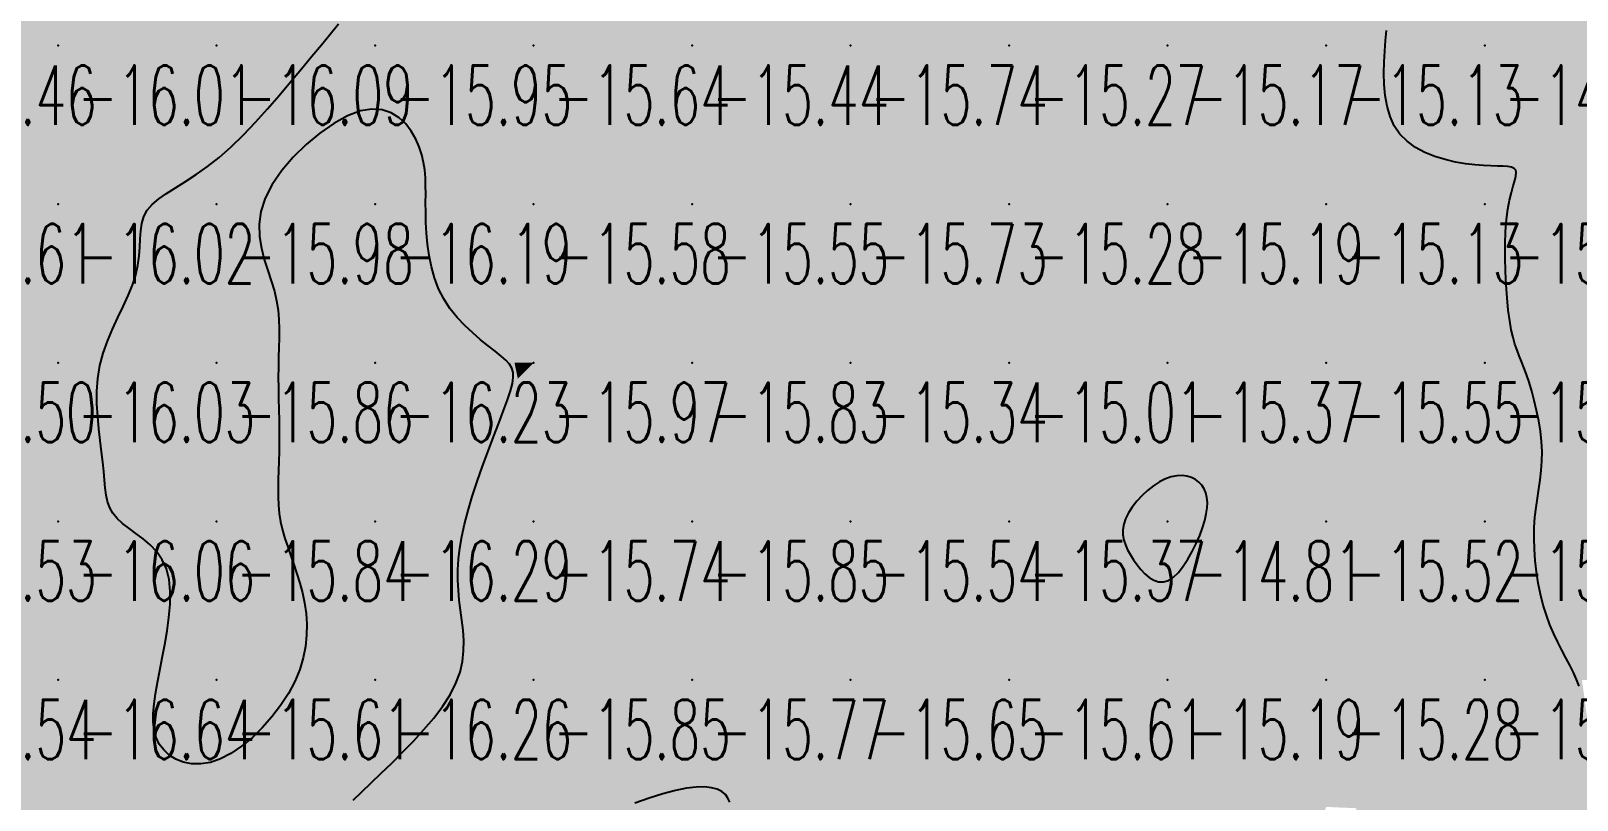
# Model space of a CAD drawing. Header units: millimetres. Extents: x 88261 to 90953, y 390274 to 392322.
# Drawn here: x 89548.5 to 89646.1, y 391189.7 to 391238.2 of the extents above; entities that cross this region are included whole.
import ezdxf
from ezdxf.enums import TextEntityAlignment as Align

# ---------------------------------------------------------------- set-up
doc = ezdxf.new("R2010")
doc.units = ezdxf.units.MM
doc.header["$LTSCALE"] = 25
for name, color, linetype in [('CN_03_00', 7, 'Continuous'), ('CN_04_00', 242, 'Continuous'), ('COTEAlt', 7, 'Continuous'), ('TN_COLORIAGE', 7, 'Continuous')]:
    doc.layers.add(name, color=color, linetype=linetype)
doc.styles.add('Simplex 1.0', font='Simplex.shx', dxfattribs={"width": 0.99, "height": 2.5})
doc.styles.get("Standard").update_dxf_attribs({"font": 'times.ttf'})

# ---------------------------------------------------------------- blocks, each defined once
blk = doc.blocks.new('COTE')
at = {"color": 0}
blk.add_point((0, 0), dxfattribs=at)
at = {"layer": 'COTEAlt'}
blk.add_attdef('ALT', text='', height=3.75, dxfattribs=at).set_placement((1.25, -1.25), align=Align.TOP_LEFT)

msp = doc.modelspace()

# ---------------------------------------------------------------- linework, layer by layer
at = {"layer": 'CN_03_00', "elevation": -16, "flags": 128}
for points in [[(89568.878, 391189.663), (89569.415, 391190.189), (89570.004, 391190.753), (89570.637, 391191.358), (89571.305, 391192.002), (89571.99, 391192.68), (89572.672, 391193.384), (89573.331, 391194.107), (89573.948, 391194.84), (89574.504, 391195.576), (89574.978, 391196.308), (89575.35, 391197.027), (89575.608, 391197.728), (89575.764, 391198.412), (89575.835, 391199.08), (89575.84, 391199.735), (89575.797, 391200.38), (89575.723, 391201.016), (89575.638, 391201.646), (89575.56, 391202.272), (89575.503, 391202.897), (89575.475, 391203.53), (89575.479, 391204.177), (89575.519, 391204.846), (89575.599, 391205.547), (89575.721, 391206.286), (89575.891, 391207.073), (89576.112, 391207.915), (89576.384, 391208.815), (89576.696, 391209.755), (89577.034, 391210.711), (89577.382, 391211.659), (89577.728, 391212.577), (89578.055, 391213.44), (89578.35, 391214.225), (89578.598, 391214.909), (89578.787, 391215.475), (89578.912, 391215.936), (89578.971, 391216.314), (89578.962, 391216.628), (89578.883, 391216.899), (89578.731, 391217.148), (89578.505, 391217.396), (89578.203, 391217.663), (89577.824, 391217.966), (89577.386, 391218.309), (89576.908, 391218.694), (89576.408, 391219.12), (89575.906, 391219.59), (89575.421, 391220.103), (89574.973, 391220.66), (89574.58, 391221.262), (89574.257, 391221.908), (89574.001, 391222.588), (89573.805, 391223.291), (89573.66, 391224.004), (89573.559, 391224.716), (89573.494, 391225.416), (89573.458, 391226.092), (89573.443, 391226.731), (89573.441, 391227.327), (89573.443, 391227.882), (89573.44, 391228.407), (89573.423, 391228.908), (89573.384, 391229.394), (89573.312, 391229.874), (89573.199, 391230.354), (89573.036, 391230.844), (89572.815, 391231.346), (89572.532, 391231.838), (89572.182, 391232.295), (89571.763, 391232.69), (89571.271, 391232.996), (89570.702, 391233.186), (89570.054, 391233.234), (89569.322, 391233.114), (89568.51, 391232.808), (89567.645, 391232.335), (89566.763, 391231.724), (89565.899, 391231.004), (89565.086, 391230.205), (89564.361, 391229.353), (89563.757, 391228.48), (89563.31, 391227.612), (89563.043, 391226.775), (89562.935, 391225.97), (89562.957, 391225.198), (89563.076, 391224.456), (89563.26, 391223.742), (89563.48, 391223.056), (89563.703, 391222.395), (89563.898, 391221.759), (89564.041, 391221.144), (89564.134, 391220.546), (89564.186, 391219.958), (89564.206, 391219.375), (89564.203, 391218.791), (89564.187, 391218.199), (89564.165, 391217.593), (89564.149, 391216.968), (89564.143, 391216.32), (89564.148, 391215.653), (89564.159, 391214.974), (89564.174, 391214.29), (89564.189, 391213.607), (89564.201, 391212.933), (89564.206, 391212.273), (89564.202, 391211.635), (89564.186, 391211.024), (89564.164, 391210.437), (89564.142, 391209.87), (89564.128, 391209.32), (89564.127, 391208.784), (89564.148, 391208.256), (89564.197, 391207.733), (89564.28, 391207.212), (89564.403, 391206.688), (89564.558, 391206.159), (89564.736, 391205.623), (89564.929, 391205.076), (89565.128, 391204.516), (89565.324, 391203.941), (89565.507, 391203.348), (89565.669, 391202.734), (89565.802, 391202.098), (89565.896, 391201.44), (89565.943, 391200.762), (89565.934, 391200.067), (89565.863, 391199.355), (89565.72, 391198.628), (89565.496, 391197.889), (89565.184, 391197.138), (89564.779, 391196.381), (89564.293, 391195.631), (89563.74, 391194.906), (89563.135, 391194.224), (89562.493, 391193.601), (89561.83, 391193.055), (89561.159, 391192.602), (89560.498, 391192.261), (89559.858, 391192.044), (89559.249, 391191.944), (89558.677, 391191.951), (89558.151, 391192.053), (89557.676, 391192.24), (89557.261, 391192.501), (89556.913, 391192.824), (89556.639, 391193.198), (89556.443, 391193.616), (89556.319, 391194.075), (89556.261, 391194.58), (89556.26, 391195.13), (89556.307, 391195.728), (89556.395, 391196.375), (89556.516, 391197.074), (89556.661, 391197.827), (89556.821, 391198.63), (89556.982, 391199.471), (89557.128, 391200.329), (89557.243, 391201.187), (89557.313, 391202.025), (89557.32, 391202.825), (89557.251, 391203.569), (89557.089, 391204.238), (89556.824, 391204.818), (89556.476, 391205.319), (89556.067, 391205.754), (89555.623, 391206.136), (89555.167, 391206.481), (89554.724, 391206.801), (89554.318, 391207.11), (89553.974, 391207.423), (89553.708, 391207.752), (89553.515, 391208.103), (89553.379, 391208.482), (89553.287, 391208.894), (89553.225, 391209.344), (89553.179, 391209.838), (89553.134, 391210.38), (89553.078, 391210.977), (89553, 391211.63), (89552.91, 391212.332), (89552.822, 391213.075), (89552.75, 391213.849), (89552.707, 391214.643), (89552.707, 391215.449), (89552.765, 391216.257), (89552.893, 391217.058), (89553.101, 391217.843), (89553.372, 391218.61), (89553.686, 391219.358), (89554.022, 391220.086), (89554.358, 391220.792), (89554.673, 391221.477), (89554.947, 391222.139), (89555.158, 391222.776), (89555.292, 391223.388), (89555.366, 391223.974), (89555.404, 391224.532), (89555.429, 391225.061), (89555.465, 391225.559), (89555.536, 391226.026), (89555.667, 391226.46), (89555.879, 391226.86), (89556.193, 391227.227), (89556.602, 391227.575), (89557.094, 391227.92), (89557.659, 391228.279), (89558.285, 391228.669), (89558.961, 391229.105), (89559.676, 391229.605), (89560.417, 391230.185), (89561.175, 391230.854), (89561.94, 391231.601), (89562.706, 391232.403), (89563.464, 391233.242), (89564.206, 391234.098), (89564.924, 391234.95), (89565.611, 391235.778), (89566.258, 391236.563), (89566.86, 391237.29), (89567.417, 391237.965), (89567.934, 391238.6)], [(89592.62, 391189.53), (89592.512, 391189.785), (89592.349, 391190.008), (89592.126, 391190.197), (89591.836, 391190.344), (89591.474, 391190.445), (89591.035, 391190.494), (89590.514, 391190.485), (89589.905, 391190.412), (89589.204, 391190.27), (89588.41, 391190.056), (89587.547, 391189.782), (89586.642, 391189.464)]]:
    msp.add_lwpolyline(points, dxfattribs=at)
at = {"layer": 'CN_04_00', "elevation": -15, "flags": 128}
msp.add_lwpolyline([(89646.216, 391196.839), (89646.044, 391197.277), (89645.842, 391197.718), (89645.616, 391198.167), (89645.372, 391198.63), (89645.118, 391199.111), (89644.861, 391199.616), (89644.608, 391200.149), (89644.367, 391200.715), (89644.144, 391201.319), (89643.946, 391201.964), (89643.775, 391202.642), (89643.632, 391203.344), (89643.518, 391204.059), (89643.434, 391204.778), (89643.381, 391205.491), (89643.361, 391206.188), (89643.374, 391206.86), (89643.42, 391207.499), (89643.491, 391208.11), (89643.575, 391208.701), (89643.665, 391209.281), (89643.749, 391209.857), (89643.818, 391210.437), (89643.862, 391211.029), (89643.87, 391211.641), (89643.836, 391212.278), (89643.763, 391212.931), (89643.659, 391213.588), (89643.528, 391214.236), (89643.379, 391214.864), (89643.218, 391215.459), (89643.05, 391216.009), (89642.884, 391216.503), (89642.723, 391216.933), (89642.57, 391217.316), (89642.425, 391217.675), (89642.288, 391218.032), (89642.16, 391218.41), (89642.04, 391218.83), (89641.93, 391219.316), (89641.829, 391219.89), (89641.738, 391220.566), (89641.66, 391221.327), (89641.597, 391222.147), (89641.553, 391223.003), (89641.531, 391223.867), (89641.533, 391224.716), (89641.562, 391225.524), (89641.622, 391226.266), (89641.712, 391226.922), (89641.823, 391227.492), (89641.941, 391227.981), (89642.055, 391228.394), (89642.151, 391228.736), (89642.218, 391229.012), (89642.241, 391229.227), (89642.209, 391229.387), (89642.112, 391229.497), (89641.948, 391229.567), (89641.718, 391229.607), (89641.424, 391229.627), (89641.066, 391229.637), (89640.647, 391229.648), (89640.167, 391229.67), (89639.628, 391229.712), (89639.033, 391229.785), (89638.4, 391229.895), (89637.748, 391230.047), (89637.098, 391230.248), (89636.468, 391230.504), (89635.878, 391230.819), (89635.349, 391231.201), (89634.9, 391231.654), (89634.545, 391232.182), (89634.279, 391232.773), (89634.091, 391233.415), (89633.97, 391234.093), (89633.906, 391234.794), (89633.886, 391235.503), (89633.901, 391236.207), (89633.94, 391236.893), (89633.993, 391237.549), (89634.059, 391238.18)], dxfattribs=at)
msp.add_lwpolyline([(89622.592, 391207.289), (89622.689, 391207.706), (89622.743, 391208.088), (89622.756, 391208.436), (89622.728, 391208.751), (89622.659, 391209.035), (89622.551, 391209.289), (89622.404, 391209.514), (89622.219, 391209.711), (89621.998, 391209.876), (89621.745, 391210.004), (89621.464, 391210.09), (89621.156, 391210.13), (89620.827, 391210.118), (89620.478, 391210.05), (89620.113, 391209.922), (89619.736, 391209.73), (89619.357, 391209.483), (89618.985, 391209.191), (89618.631, 391208.864), (89618.305, 391208.511), (89618.017, 391208.144), (89617.777, 391207.772), (89617.596, 391207.406), (89617.48, 391207.053), (89617.427, 391206.713), (89617.431, 391206.385), (89617.486, 391206.064), (89617.585, 391205.75), (89617.724, 391205.439), (89617.897, 391205.13), (89618.096, 391204.819), (89618.318, 391204.508), (89618.56, 391204.209), (89618.818, 391203.937), (89619.092, 391203.707), (89619.379, 391203.535), (89619.677, 391203.435), (89619.983, 391203.424), (89620.296, 391203.516), (89620.613, 391203.721), (89620.928, 391204.025), (89621.235, 391204.409), (89621.53, 391204.852), (89621.805, 391205.336), (89622.054, 391205.841), (89622.272, 391206.348), (89622.453, 391206.836), (89622.592, 391207.289)], close=True, dxfattribs=at)
at = {"layer": 'TN_COLORIAGE', "color": 183}
for points in [[(89540.249, 391237.239, -16.18), (89550.249, 391237.239, -16.18), (89550.249, 391247.239, -16.18)], [(89540.249, 391247.239, -16.18), (89540.249, 391237.239, -16.18), (89550.249, 391247.239, -16.18)], [(89550.249, 391237.239, -16.086), (89560.249, 391237.239, -16.086), (89560.249, 391247.239, -16.086)], [(89550.249, 391247.239, -16.086), (89550.249, 391237.239, -16.086), (89560.249, 391247.239, -16.086)], [(89560.249, 391237.239, -16), (89566.763, 391237.239, -16), (89570.249, 391247.239, -16), (89570.249, 391241.263, -16)], [(89560.249, 391247.239, -16.071), (89560.249, 391237.239, -16.071), (89570.249, 391247.239, -16.071)], [(89540.249, 391227.239, -16.01), (89550.249, 391227.239, -16.01), (89550.249, 391237.239, -16.01)], [(89540.249, 391237.239, -16.01), (89540.249, 391227.239, -16.01), (89550.249, 391237.239, -16.01)], [(89560.249, 391237.239, -16), (89560.249, 391229.157, -16), (89550.249, 391227.239, -16), (89554.744, 391227.239, -16)], [(89550.249, 391237.239, -16.089), (89550.249, 391227.239, -16.089), (89560.249, 391237.239, -16.089)], [(89566.763, 391237.239, -16.089), (89560.249, 391229.157, -16.089), (89560.249, 391237.239, -16.089)], [(89570.249, 391235.197, -16.186), (89561.271, 391227.239, -16.186), (89570.249, 391227.239, -16.186)], [(89573.667, 391230.657, -16.186), (89570.249, 391235.197, -16.186), (89570.249, 391227.239, -16.186)], [(89573.302, 391227.239, -16.186), (89573.667, 391230.657, -16.186), (89570.249, 391227.239, -16.186)], [(89540.249, 391217.239, -16.017), (89550.249, 391217.239, -16.017), (89550.249, 391227.239, -16.017)], [(89540.249, 391227.239, -16.017), (89540.249, 391217.239, -16.017), (89550.249, 391227.239, -16.017)], [(89550.249, 391217.239, -16), (89556.054, 391223.044, -16), (89550.249, 391227.239, -16), (89554.744, 391227.239, -16)], [(89564.528, 391221.519, -16.186), (89561.271, 391227.239, -16.186), (89570.249, 391227.239, -16.186)], [(89570.249, 391217.239, -16), (89564.005, 391217.239, -16), (89570.249, 391227.239, -16), (89564.528, 391221.519, -16)], [(89570.249, 391217.239, -16), (89573.783, 391220.773, -16), (89570.249, 391227.239, -16), (89573.302, 391227.239, -16)], [(89551.988, 391217.239, -16.029), (89556.054, 391223.044, -16.029), (89550.249, 391217.239, -16.029)], [(89573.783, 391220.773, -16.231), (89579.045, 391217.239, -16.231), (89570.249, 391217.239, -16.231)], [(89540.249, 391207.239, -16.029), (89550.249, 391207.239, -16.029), (89550.249, 391217.239, -16.029)], [(89540.249, 391217.239, -16.029), (89540.249, 391207.239, -16.029), (89550.249, 391217.239, -16.029)], [(89550.249, 391207.239, -16), (89553.355, 391210.345, -16), (89550.249, 391217.239, -16), (89551.988, 391217.239, -16)], [(89570.249, 391207.239, -16), (89563.837, 391207.239, -16), (89570.249, 391217.239, -16), (89564.342, 391211.333, -16)], [(89564.342, 391211.333, -16.231), (89564.005, 391217.239, -16.231), (89570.249, 391217.239, -16.231)], [(89570.249, 391207.239, -16), (89579.253, 391216.244, -16), (89570.249, 391217.239, -16), (89579.045, 391217.239, -16)], [(89575.53, 391207.239, -16.286), (89579.253, 391216.244, -16.286), (89570.249, 391207.239, -16.286)], [(89553.06, 391207.239, -16.063), (89553.355, 391210.345, -16.063), (89550.249, 391207.239, -16.063)], [(89540.249, 391197.239, -16.063), (89550.249, 391197.239, -16.063), (89550.249, 391207.239, -16.063)], [(89540.249, 391207.239, -16.063), (89540.249, 391197.239, -16.063), (89550.249, 391207.239, -16.063)], [(89550.249, 391197.239, -16), (89558.246, 391205.237, -16), (89550.249, 391207.239, -16), (89553.06, 391207.239, -16)], [(89565.991, 391202.981, -16.286), (89563.837, 391207.239, -16.286), (89570.249, 391207.239, -16.286)], [(89570.249, 391207.239, -16), (89565.991, 391202.981, -16), (89570.249, 391197.239, -16), (89566.216, 391197.239, -16)], [(89570.249, 391207.239, -16), (89575.53, 391207.239, -16), (89570.249, 391197.239, -16), (89575.298, 391202.288, -16)], [(89556.486, 391197.239, -16.639), (89558.246, 391205.237, -16.639), (89550.249, 391197.239, -16.639)], [(89575.298, 391202.288, -16.261), (89576.639, 391197.239, -16.261), (89570.249, 391197.239, -16.261)], [(89540.249, 391187.239, -16.639), (89550.249, 391187.239, -16.639), (89550.249, 391197.239, -16.639)], [(89540.249, 391197.239, -16.639), (89540.249, 391187.239, -16.639), (89550.249, 391197.239, -16.639)], [(89550.249, 391197.239, -16), (89556.486, 391197.239, -16), (89550.249, 391187.239, -16), (89555.774, 391192.765, -16)], [(89570.249, 391197.239, -16), (89570.249, 391190.917, -16), (89560.249, 391187.239, -16), (89566.19, 391187.239, -16)], [(89570.249, 391197.239, -16), (89566.216, 391197.239, -16), (89560.249, 391187.239, -16), (89560.249, 391190.891, -16)], [(89570.249, 391190.917, -16.261), (89576.639, 391197.239, -16.261), (89570.249, 391197.239, -16.261)], [(89550.249, 391187.239, -16), (89555.774, 391192.765, -16), (89560.249, 391187.239, -16), (89560.249, 391190.891, -16)], [(89590.249, 391191.07, -16.141), (89581.118, 391187.239, -16.141), (89590.249, 391187.239, -16.141)], [(89593.109, 391190.1, -16.141), (89590.249, 391191.07, -16.141), (89590.249, 391187.239, -16.141)], [(89592.386, 391187.239, -16.141), (89593.109, 391190.1, -16.141), (89590.249, 391187.239, -16.141)]]:
    msp.add_solid(points, dxfattribs=at)
at = {"layer": 'TN_COLORIAGE', "color": 241}
for points in [[(89570.249, 391237.239, -15.717), (89580.249, 391237.239, -15.717), (89580.249, 391247.239, -15.717)], [(89570.249, 391241.263, -15.717), (89572.248, 391247.239, -15.717), (89570.249, 391237.239, -15.717), (89580.249, 391247.239, -15.717)], [(89580.249, 391237.239, -15.293), (89590.249, 391237.239, -15.293), (89590.249, 391247.239, -15.293)], [(89580.249, 391247.239, -15.293), (89580.249, 391237.239, -15.293), (89590.249, 391247.239, -15.293)], [(89590.249, 391237.239, -15.637), (89600.249, 391237.239, -15.637), (89600.249, 391247.239, -15.637)], [(89590.249, 391247.239, -15.637), (89590.249, 391237.239, -15.637), (89600.249, 391247.239, -15.637)], [(89600.249, 391237.239, -15.06), (89610.249, 391237.239, -15.06), (89610.249, 391247.239, -15.06)], [(89600.249, 391247.239, -15.06), (89600.249, 391237.239, -15.06), (89610.249, 391247.239, -15.06)], [(89610.249, 391237.239, -15.335), (89620.249, 391237.239, -15.335), (89620.249, 391247.239, -15.335)], [(89610.249, 391247.239, -15.335), (89610.249, 391237.239, -15.335), (89620.249, 391247.239, -15.335)], [(89620.249, 391237.239, -15.3), (89630.249, 391237.239, -15.3), (89630.249, 391247.239, -15.3)], [(89620.249, 391247.239, -15.3), (89620.249, 391237.239, -15.3), (89630.249, 391247.239, -15.3)], [(89630.249, 391247.239, -15), (89636.652, 391247.239, -15), (89630.249, 391237.239, -15), (89634.582, 391241.572, -15)], [(89570.249, 391241.263, -15.952), (89566.763, 391237.239, -15.952), (89570.249, 391237.239, -15.952)], [(89633.805, 391237.239, -15.129), (89634.582, 391241.572, -15.129), (89630.249, 391237.239, -15.129)], [(89561.271, 391227.239, -15.952), (89570.249, 391235.197, -15.952), (89560.249, 391227.239, -15.952), (89570.249, 391237.239, -15.952)], [(89560.249, 391229.157, -15.952), (89566.763, 391237.239, -15.952), (89560.249, 391227.239, -15.952), (89570.249, 391237.239, -15.952)], [(89570.249, 391235.197, -15.642), (89573.667, 391230.657, -15.642), (89570.249, 391237.239, -15.642), (89580.249, 391237.239, -15.642)], [(89573.667, 391230.657, -15.578), (89573.302, 391227.239, -15.578), (89580.249, 391237.239, -15.578), (89580.249, 391227.239, -15.578)], [(89580.249, 391227.239, -15.443), (89590.249, 391227.239, -15.443), (89590.249, 391237.239, -15.443)], [(89580.249, 391237.239, -15.443), (89580.249, 391227.239, -15.443), (89590.249, 391237.239, -15.443)], [(89590.249, 391227.239, -15.742), (89600.249, 391227.239, -15.742), (89600.249, 391237.239, -15.742)], [(89590.249, 391237.239, -15.742), (89590.249, 391227.239, -15.742), (89600.249, 391237.239, -15.742)], [(89600.249, 391227.239, -15.268), (89610.249, 391227.239, -15.268), (89610.249, 391237.239, -15.268)], [(89600.249, 391237.239, -15.268), (89600.249, 391227.239, -15.268), (89610.249, 391237.239, -15.268)], [(89610.249, 391227.239, -15.173), (89620.249, 391227.239, -15.173), (89620.249, 391237.239, -15.173)], [(89610.249, 391237.239, -15.173), (89610.249, 391227.239, -15.173), (89620.249, 391237.239, -15.173)], [(89620.249, 391227.239, -15.129), (89630.249, 391227.239, -15.129), (89630.249, 391237.239, -15.129)], [(89620.249, 391237.239, -15.129), (89620.249, 391227.239, -15.129), (89630.249, 391237.239, -15.129)], [(89630.249, 391227.239, -15), (89633.836, 391230.826, -15), (89630.249, 391237.239, -15), (89633.805, 391237.239, -15)], [(89630.249, 391227.239, -15), (89633.836, 391230.826, -15), (89640.249, 391227.239, -15), (89640.249, 391229.38, -15)], [(89640.249, 391229.38, -15.064), (89642.935, 391229.926, -15.064), (89640.249, 391227.239, -15.064)], [(89641.268, 391227.239, -15.064), (89642.935, 391229.926, -15.064), (89640.249, 391227.239, -15.064)], [(89554.744, 391227.239, -15.979), (89560.249, 391229.157, -15.979), (89560.249, 391227.239, -15.979)], [(89556.054, 391223.044, -15.861), (89551.988, 391217.239, -15.861), (89560.249, 391227.239, -15.861), (89560.249, 391217.239, -15.861)], [(89554.744, 391227.239, -15.979), (89556.054, 391223.044, -15.979), (89560.249, 391227.239, -15.979)], [(89561.271, 391227.239, -15.861), (89564.528, 391221.519, -15.861), (89560.249, 391227.239, -15.861), (89560.249, 391217.239, -15.861)], [(89573.302, 391227.239, -15.578), (89573.783, 391220.773, -15.578), (89580.249, 391227.239, -15.578)], [(89579.045, 391217.239, -15.578), (89573.783, 391220.773, -15.578), (89580.249, 391217.239, -15.578), (89580.249, 391227.239, -15.578)], [(89580.249, 391217.239, -15.548), (89590.249, 391217.239, -15.548), (89590.249, 391227.239, -15.548)], [(89580.249, 391227.239, -15.548), (89580.249, 391217.239, -15.548), (89590.249, 391227.239, -15.548)], [(89590.249, 391217.239, -15.73), (89600.249, 391217.239, -15.73), (89600.249, 391227.239, -15.73)], [(89590.249, 391227.239, -15.73), (89590.249, 391217.239, -15.73), (89600.249, 391227.239, -15.73)], [(89600.249, 391217.239, -15.283), (89610.249, 391217.239, -15.283), (89610.249, 391227.239, -15.283)], [(89600.249, 391227.239, -15.283), (89600.249, 391217.239, -15.283), (89610.249, 391227.239, -15.283)], [(89610.249, 391217.239, -15.187), (89620.249, 391217.239, -15.187), (89620.249, 391227.239, -15.187)], [(89610.249, 391227.239, -15.187), (89610.249, 391217.239, -15.187), (89620.249, 391227.239, -15.187)], [(89620.249, 391217.239, -15.131), (89630.249, 391217.239, -15.131), (89630.249, 391227.239, -15.131)], [(89620.249, 391227.239, -15.131), (89620.249, 391217.239, -15.131), (89630.249, 391227.239, -15.131)], [(89630.249, 391227.239, -15.064), (89630.249, 391217.239, -15.064), (89640.249, 391227.239, -15.064)], [(89630.249, 391217.239, -15.064), (89640.249, 391217.239, -15.064), (89640.249, 391227.239, -15.064)], [(89640.249, 391217.239, -15), (89641.725, 391218.715, -15), (89640.249, 391227.239, -15), (89641.268, 391227.239, -15)], [(89564.528, 391221.519, -15.861), (89564.005, 391217.239, -15.861), (89560.249, 391217.239, -15.861)], [(89641.725, 391218.715, -15.097), (89642.806, 391217.239, -15.097), (89640.249, 391217.239, -15.097)], [(89551.988, 391217.239, -15.861), (89553.355, 391210.345, -15.861), (89560.249, 391217.239, -15.861)], [(89553.355, 391210.345, -15.84), (89553.06, 391207.239, -15.84), (89560.249, 391217.239, -15.84), (89560.249, 391207.239, -15.84)], [(89564.005, 391217.239, -15.84), (89564.342, 391211.333, -15.84), (89560.249, 391217.239, -15.84), (89560.249, 391207.239, -15.84)], [(89579.253, 391216.244, -15.745), (89575.53, 391207.239, -15.745), (89580.249, 391217.239, -15.745), (89580.249, 391207.239, -15.745)], [(89579.045, 391217.239, -15.968), (89579.253, 391216.244, -15.968), (89580.249, 391217.239, -15.968)], [(89580.249, 391207.239, -15.831), (89590.249, 391207.239, -15.831), (89590.249, 391217.239, -15.831)], [(89580.249, 391217.239, -15.831), (89580.249, 391207.239, -15.831), (89590.249, 391217.239, -15.831)], [(89590.249, 391207.239, -15.342), (89600.249, 391207.239, -15.342), (89600.249, 391217.239, -15.342)], [(89590.249, 391217.239, -15.342), (89590.249, 391207.239, -15.342), (89600.249, 391217.239, -15.342)], [(89600.249, 391207.239, -15.006), (89610.249, 391207.239, -15.006), (89610.249, 391217.239, -15.006)], [(89600.249, 391217.239, -15.006), (89600.249, 391207.239, -15.006), (89610.249, 391217.239, -15.006)], [(89620.249, 391217.239, -15), (89620.249, 391210.621, -15), (89610.249, 391207.239, -15), (89616.865, 391207.239, -15)], [(89610.249, 391217.239, -15.371), (89610.249, 391207.239, -15.371), (89620.249, 391217.239, -15.371)], [(89630.249, 391217.239, -15), (89622.816, 391209.806, -15), (89620.249, 391217.239, -15), (89620.249, 391210.621, -15)], [(89630.249, 391217.239, -15), (89622.816, 391209.806, -15), (89630.249, 391207.239, -15), (89622.914, 391207.239, -15)], [(89630.249, 391217.239, -15.097), (89630.249, 391207.239, -15.097), (89640.249, 391217.239, -15.097)], [(89630.249, 391207.239, -15.097), (89640.249, 391207.239, -15.097), (89640.249, 391217.239, -15.097)], [(89640.249, 391207.239, -15), (89644.352, 391211.342, -15), (89640.249, 391217.239, -15), (89642.806, 391217.239, -15)], [(89564.342, 391211.333, -15.84), (89563.837, 391207.239, -15.84), (89560.249, 391207.239, -15.84)], [(89643.007, 391207.239, -15.197), (89644.352, 391211.342, -15.197), (89640.249, 391207.239, -15.197)], [(89553.06, 391207.239, -15.84), (89558.246, 391205.237, -15.84), (89560.249, 391207.239, -15.84)], [(89558.246, 391205.237, -15.614), (89556.486, 391197.239, -15.614), (89560.249, 391207.239, -15.614), (89560.249, 391197.239, -15.614)], [(89563.837, 391207.239, -15.614), (89565.991, 391202.981, -15.614), (89560.249, 391207.239, -15.614), (89560.249, 391197.239, -15.614)], [(89576.639, 391197.239, -15.745), (89575.298, 391202.288, -15.745), (89580.249, 391197.239, -15.745), (89580.249, 391207.239, -15.745)], [(89575.298, 391202.288, -15.745), (89575.53, 391207.239, -15.745), (89580.249, 391207.239, -15.745)], [(89580.249, 391197.239, -15.853), (89590.249, 391197.239, -15.853), (89590.249, 391207.239, -15.853)], [(89580.249, 391207.239, -15.853), (89580.249, 391197.239, -15.853), (89590.249, 391207.239, -15.853)], [(89590.249, 391197.239, -15.537), (89600.249, 391197.239, -15.537), (89600.249, 391207.239, -15.537)], [(89590.249, 391207.239, -15.537), (89590.249, 391197.239, -15.537), (89600.249, 391207.239, -15.537)], [(89600.249, 391197.239, -15.371), (89610.249, 391197.239, -15.371), (89610.249, 391207.239, -15.371)], [(89600.249, 391207.239, -15.371), (89600.249, 391197.239, -15.371), (89610.249, 391207.239, -15.371)], [(89610.249, 391197.239, -15), (89617.866, 391204.857, -15), (89610.249, 391207.239, -15), (89616.865, 391207.239, -15)], [(89620.249, 391197.239, -15.522), (89630.249, 391197.239, -15.522), (89630.249, 391207.239, -15.522)], [(89630.249, 391207.239, -15), (89622.914, 391207.239, -15), (89620.249, 391197.239, -15), (89620.249, 391202.25, -15)], [(89630.249, 391207.239, -15.197), (89630.249, 391197.239, -15.197), (89640.249, 391207.239, -15.197)], [(89630.249, 391197.239, -15.197), (89640.249, 391197.239, -15.197), (89640.249, 391207.239, -15.197)], [(89640.249, 391197.239, -15), (89643.868, 391200.859, -15), (89640.249, 391207.239, -15), (89643.007, 391207.239, -15)], [(89610.249, 391197.239, -15), (89617.866, 391204.857, -15), (89620.249, 391197.239, -15), (89620.249, 391202.25, -15)], [(89566.216, 391197.239, -15.614), (89565.991, 391202.981, -15.614), (89560.249, 391197.239, -15.614)], [(89643.868, 391200.859, -15.293), (89646.385, 391197.239, -15.293), (89640.249, 391197.239, -15.293)], [(89560.249, 391190.891, -15.614), (89555.774, 391192.765, -15.614), (89560.249, 391197.239, -15.614)], [(89555.774, 391192.765, -15.614), (89556.486, 391197.239, -15.614), (89560.249, 391197.239, -15.614)], [(89560.249, 391190.891, -15.614), (89566.216, 391197.239, -15.614), (89560.249, 391197.239, -15.614)], [(89570.249, 391187.239, -15.853), (89580.249, 391187.239, -15.853), (89580.249, 391197.239, -15.853)], [(89576.639, 391197.239, -15.848), (89570.249, 391190.917, -15.848), (89580.249, 391197.239, -15.848), (89570.249, 391187.239, -15.848)], [(89581.118, 391187.239, -15.773), (89590.249, 391191.07, -15.773), (89580.249, 391187.239, -15.773), (89590.249, 391197.239, -15.773)], [(89580.249, 391197.239, -15.773), (89580.249, 391187.239, -15.773), (89590.249, 391197.239, -15.773)], [(89590.249, 391191.07, -15.648), (89593.109, 391190.1, -15.648), (89590.249, 391197.239, -15.648), (89600.249, 391197.239, -15.648)], [(89593.109, 391190.1, -15.481), (89592.386, 391187.239, -15.481), (89600.249, 391197.239, -15.481), (89600.249, 391187.239, -15.481)], [(89600.249, 391187.239, -15.606), (89610.249, 391187.239, -15.606), (89610.249, 391197.239, -15.606)], [(89600.249, 391197.239, -15.606), (89600.249, 391187.239, -15.606), (89610.249, 391197.239, -15.606)], [(89610.249, 391187.239, -15.19), (89620.249, 391187.239, -15.19), (89620.249, 391197.239, -15.19)], [(89610.249, 391197.239, -15.19), (89610.249, 391187.239, -15.19), (89620.249, 391197.239, -15.19)], [(89620.249, 391187.239, -15), (89629.559, 391187.239, -15), (89630.249, 391197.239, -15), (89630.249, 391189.234, -15)], [(89620.249, 391197.239, -15.278), (89620.249, 391187.239, -15.278), (89630.249, 391197.239, -15.278)], [(89640.249, 391197.239, -15), (89632.161, 391189.152, -15), (89630.249, 391197.239, -15), (89630.249, 391189.234, -15)], [(89640.249, 391187.239, -15), (89631.868, 391187.239, -15), (89640.249, 391197.239, -15), (89632.161, 391189.152, -15)], [(89640.249, 391187.239, -15), (89646.853, 391193.843, -15), (89640.249, 391197.239, -15), (89646.385, 391197.239, -15)], [(89646.853, 391193.843, -15.358), (89649.382, 391187.239, -15.358), (89640.249, 391187.239, -15.358)], [(89566.19, 391187.239, -15.848), (89570.249, 391190.917, -15.848), (89570.249, 391187.239, -15.848)]]:
    msp.add_solid(points, dxfattribs=at)
at = {"layer": 'TN_COLORIAGE', "color": 231}
for points in [[(89634.582, 391241.572, -14.766), (89633.805, 391237.239, -14.766), (89640.249, 391247.239, -14.766), (89640.249, 391237.239, -14.766)], [(89649.627, 391247.239, -14.766), (89649.792, 391246.782, -14.766), (89640.249, 391247.239, -14.766), (89640.249, 391237.239, -14.766)], [(89650.249, 391246.633, -14.766), (89649.792, 391246.782, -14.766), (89650.249, 391237.239, -14.766), (89640.249, 391237.239, -14.766)], [(89633.805, 391237.239, -14.766), (89633.836, 391230.826, -14.766), (89640.249, 391237.239, -14.766)], [(89640.249, 391229.38, -14.766), (89633.836, 391230.826, -14.766), (89640.249, 391237.239, -14.766)], [(89642.935, 391229.926, -14.766), (89640.249, 391229.38, -14.766), (89650.249, 391237.239, -14.766), (89640.249, 391237.239, -14.766)], [(89642.935, 391229.926, -14.439), (89641.268, 391227.239, -14.439), (89650.249, 391237.239, -14.439), (89650.249, 391227.239, -14.439)], [(89641.268, 391227.239, -14.439), (89641.725, 391218.715, -14.439), (89650.249, 391227.239, -14.439)], [(89642.806, 391217.239, -14.439), (89641.725, 391218.715, -14.439), (89650.249, 391217.239, -14.439), (89650.249, 391227.239, -14.439)], [(89642.806, 391217.239, -14.717), (89644.352, 391211.342, -14.717), (89650.249, 391217.239, -14.717)], [(89644.352, 391211.342, -14.484), (89643.007, 391207.239, -14.484), (89650.249, 391217.239, -14.484), (89650.249, 391207.239, -14.484)], [(89616.865, 391207.239, -14.81), (89620.249, 391210.621, -14.81), (89620.249, 391207.239, -14.81)], [(89620.249, 391210.621, -14.81), (89622.816, 391209.806, -14.81), (89620.249, 391207.239, -14.81)], [(89622.914, 391207.239, -14.81), (89622.816, 391209.806, -14.81), (89620.249, 391207.239, -14.81)], [(89616.865, 391207.239, -14.81), (89617.866, 391204.857, -14.81), (89620.249, 391207.239, -14.81)], [(89620.249, 391202.25, -14.81), (89617.866, 391204.857, -14.81), (89620.249, 391207.239, -14.81)], [(89620.249, 391202.25, -14.81), (89622.914, 391207.239, -14.81), (89620.249, 391207.239, -14.81)], [(89643.007, 391207.239, -14.484), (89643.868, 391200.859, -14.484), (89650.249, 391207.239, -14.484)], [(89646.385, 391197.239, -14.484), (89643.868, 391200.859, -14.484), (89650.249, 391197.239, -14.484), (89650.249, 391207.239, -14.484)]]:
    msp.add_solid(points, dxfattribs=at)

# ---------------------------------------------------------------- block references
at = {"layer": 'COTEAlt'}
ref = msp.add_blockref('COTE', (89540.249, 391237.239), dxfattribs=at)
ref.add_attrib('ALT', '-16.46', dxfattribs={"height": 3.75, "style": 'Simplex 1.0', "width": 0.6}).set_placement((89541.499, 391235.989), align=Align.TOP_LEFT)
ref = msp.add_blockref('COTE', (89550.249, 391237.239), dxfattribs=at)
ref.add_attrib('ALT', '-16.01', dxfattribs={"height": 3.75, "style": 'Simplex 1.0', "width": 0.6}).set_placement((89551.499, 391235.989), align=Align.TOP_LEFT)
ref = msp.add_blockref('COTE', (89560.249, 391237.239), dxfattribs=at)
ref.add_attrib('ALT', '-16.09', dxfattribs={"height": 3.75, "style": 'Simplex 1.0', "width": 0.6}).set_placement((89561.499, 391235.989), align=Align.TOP_LEFT)
ref = msp.add_blockref('COTE', (89570.249, 391237.239), dxfattribs=at)
ref.add_attrib('ALT', '-15.95', dxfattribs={"height": 3.75, "style": 'Simplex 1.0', "width": 0.6}).set_placement((89571.499, 391235.989), align=Align.TOP_LEFT)
ref = msp.add_blockref('COTE', (89580.249, 391237.239), dxfattribs=at)
ref.add_attrib('ALT', '-15.64', dxfattribs={"height": 3.75, "style": 'Simplex 1.0', "width": 0.6}).set_placement((89581.499, 391235.989), align=Align.TOP_LEFT)
ref = msp.add_blockref('COTE', (89590.249, 391237.239), dxfattribs=at)
ref.add_attrib('ALT', '-15.44', dxfattribs={"height": 3.75, "style": 'Simplex 1.0', "width": 0.6}).set_placement((89591.499, 391235.989), align=Align.TOP_LEFT)
ref = msp.add_blockref('COTE', (89600.249, 391237.239), dxfattribs=at)
ref.add_attrib('ALT', '-15.74', dxfattribs={"height": 3.75, "style": 'Simplex 1.0', "width": 0.6}).set_placement((89601.499, 391235.989), align=Align.TOP_LEFT)
ref = msp.add_blockref('COTE', (89610.249, 391237.239), dxfattribs=at)
ref.add_attrib('ALT', '-15.27', dxfattribs={"height": 3.75, "style": 'Simplex 1.0', "width": 0.6}).set_placement((89611.499, 391235.989), align=Align.TOP_LEFT)
ref = msp.add_blockref('COTE', (89620.249, 391237.239), dxfattribs=at)
ref.add_attrib('ALT', '-15.17', dxfattribs={"height": 3.75, "style": 'Simplex 1.0', "width": 0.6}).set_placement((89621.499, 391235.989), align=Align.TOP_LEFT)
ref = msp.add_blockref('COTE', (89630.249, 391237.239), dxfattribs=at)
ref.add_attrib('ALT', '-15.13', dxfattribs={"height": 3.75, "style": 'Simplex 1.0', "width": 0.6}).set_placement((89631.499, 391235.989), align=Align.TOP_LEFT)
ref = msp.add_blockref('COTE', (89640.249, 391237.239), dxfattribs=at)
ref.add_attrib('ALT', '-14.77', dxfattribs={"height": 3.75, "style": 'Simplex 1.0', "width": 0.6}).set_placement((89641.499, 391235.989), align=Align.TOP_LEFT)
ref = msp.add_blockref('COTE', (89540.249, 391227.239), dxfattribs=at)
ref.add_attrib('ALT', '-16.61', dxfattribs={"height": 3.75, "style": 'Simplex 1.0', "width": 0.6}).set_placement((89541.499, 391225.989), align=Align.TOP_LEFT)
ref = msp.add_blockref('COTE', (89550.249, 391227.239), dxfattribs=at)
ref.add_attrib('ALT', '-16.02', dxfattribs={"height": 3.75, "style": 'Simplex 1.0', "width": 0.6}).set_placement((89551.499, 391225.989), align=Align.TOP_LEFT)
ref = msp.add_blockref('COTE', (89560.249, 391227.239), dxfattribs=at)
ref.add_attrib('ALT', '-15.98', dxfattribs={"height": 3.75, "style": 'Simplex 1.0', "width": 0.6}).set_placement((89561.499, 391225.989), align=Align.TOP_LEFT)
ref = msp.add_blockref('COTE', (89570.249, 391227.239), dxfattribs=at)
ref.add_attrib('ALT', '-16.19', dxfattribs={"height": 3.75, "style": 'Simplex 1.0', "width": 0.6}).set_placement((89571.499, 391225.989), align=Align.TOP_LEFT)
ref = msp.add_blockref('COTE', (89580.249, 391227.239), dxfattribs=at)
ref.add_attrib('ALT', '-15.58', dxfattribs={"height": 3.75, "style": 'Simplex 1.0', "width": 0.6}).set_placement((89581.499, 391225.989), align=Align.TOP_LEFT)
ref = msp.add_blockref('COTE', (89590.249, 391227.239), dxfattribs=at)
ref.add_attrib('ALT', '-15.55', dxfattribs={"height": 3.75, "style": 'Simplex 1.0', "width": 0.6}).set_placement((89591.499, 391225.989), align=Align.TOP_LEFT)
ref = msp.add_blockref('COTE', (89600.249, 391227.239), dxfattribs=at)
ref.add_attrib('ALT', '-15.73', dxfattribs={"height": 3.75, "style": 'Simplex 1.0', "width": 0.6}).set_placement((89601.499, 391225.989), align=Align.TOP_LEFT)
ref = msp.add_blockref('COTE', (89610.249, 391227.239), dxfattribs=at)
ref.add_attrib('ALT', '-15.28', dxfattribs={"height": 3.75, "style": 'Simplex 1.0', "width": 0.6}).set_placement((89611.499, 391225.989), align=Align.TOP_LEFT)
ref = msp.add_blockref('COTE', (89620.249, 391227.239), dxfattribs=at)
ref.add_attrib('ALT', '-15.19', dxfattribs={"height": 3.75, "style": 'Simplex 1.0', "width": 0.6}).set_placement((89621.499, 391225.989), align=Align.TOP_LEFT)
ref = msp.add_blockref('COTE', (89630.249, 391227.239), dxfattribs=at)
ref.add_attrib('ALT', '-15.13', dxfattribs={"height": 3.75, "style": 'Simplex 1.0', "width": 0.6}).set_placement((89631.499, 391225.989), align=Align.TOP_LEFT)
ref = msp.add_blockref('COTE', (89640.249, 391227.239), dxfattribs=at)
ref.add_attrib('ALT', '-15.06', dxfattribs={"height": 3.75, "style": 'Simplex 1.0', "width": 0.6}).set_placement((89641.499, 391225.989), align=Align.TOP_LEFT)
ref = msp.add_blockref('COTE', (89540.249, 391217.239), dxfattribs=at)
ref.add_attrib('ALT', '-16.50', dxfattribs={"height": 3.75, "style": 'Simplex 1.0', "width": 0.6}).set_placement((89541.499, 391215.989), align=Align.TOP_LEFT)
ref = msp.add_blockref('COTE', (89550.249, 391217.239), dxfattribs=at)
ref.add_attrib('ALT', '-16.03', dxfattribs={"height": 3.75, "style": 'Simplex 1.0', "width": 0.6}).set_placement((89551.499, 391215.989), align=Align.TOP_LEFT)
ref = msp.add_blockref('COTE', (89560.249, 391217.239), dxfattribs=at)
ref.add_attrib('ALT', '-15.86', dxfattribs={"height": 3.75, "style": 'Simplex 1.0', "width": 0.6}).set_placement((89561.499, 391215.989), align=Align.TOP_LEFT)
ref = msp.add_blockref('COTE', (89570.249, 391217.239), dxfattribs=at)
ref.add_attrib('ALT', '-16.23', dxfattribs={"height": 3.75, "style": 'Simplex 1.0', "width": 0.6}).set_placement((89571.499, 391215.989), align=Align.TOP_LEFT)
ref = msp.add_blockref('COTE', (89580.249, 391217.239), dxfattribs=at)
ref.add_attrib('ALT', '-15.97', dxfattribs={"height": 3.75, "style": 'Simplex 1.0', "width": 0.6}).set_placement((89581.499, 391215.989), align=Align.TOP_LEFT)
ref = msp.add_blockref('COTE', (89590.249, 391217.239), dxfattribs=at)
ref.add_attrib('ALT', '-15.83', dxfattribs={"height": 3.75, "style": 'Simplex 1.0', "width": 0.6}).set_placement((89591.499, 391215.989), align=Align.TOP_LEFT)
ref = msp.add_blockref('COTE', (89600.249, 391217.239), dxfattribs=at)
ref.add_attrib('ALT', '-15.34', dxfattribs={"height": 3.75, "style": 'Simplex 1.0', "width": 0.6}).set_placement((89601.499, 391215.989), align=Align.TOP_LEFT)
ref = msp.add_blockref('COTE', (89610.249, 391217.239), dxfattribs=at)
ref.add_attrib('ALT', '-15.01', dxfattribs={"height": 3.75, "style": 'Simplex 1.0', "width": 0.6}).set_placement((89611.499, 391215.989), align=Align.TOP_LEFT)
ref = msp.add_blockref('COTE', (89620.249, 391217.239), dxfattribs=at)
ref.add_attrib('ALT', '-15.37', dxfattribs={"height": 3.75, "style": 'Simplex 1.0', "width": 0.6}).set_placement((89621.499, 391215.989), align=Align.TOP_LEFT)
ref = msp.add_blockref('COTE', (89630.249, 391217.239), dxfattribs=at)
ref.add_attrib('ALT', '-15.55', dxfattribs={"height": 3.75, "style": 'Simplex 1.0', "width": 0.6}).set_placement((89631.499, 391215.989), align=Align.TOP_LEFT)
ref = msp.add_blockref('COTE', (89640.249, 391217.239), dxfattribs=at)
ref.add_attrib('ALT', '-15.10', dxfattribs={"height": 3.75, "style": 'Simplex 1.0', "width": 0.6}).set_placement((89641.499, 391215.989), align=Align.TOP_LEFT)
ref = msp.add_blockref('COTE', (89540.249, 391207.239), dxfattribs=at)
ref.add_attrib('ALT', '-16.53', dxfattribs={"height": 3.75, "style": 'Simplex 1.0', "width": 0.6}).set_placement((89541.499, 391205.989), align=Align.TOP_LEFT)
ref = msp.add_blockref('COTE', (89550.249, 391207.239), dxfattribs=at)
ref.add_attrib('ALT', '-16.06', dxfattribs={"height": 3.75, "style": 'Simplex 1.0', "width": 0.6}).set_placement((89551.499, 391205.989), align=Align.TOP_LEFT)
ref = msp.add_blockref('COTE', (89560.249, 391207.239), dxfattribs=at)
ref.add_attrib('ALT', '-15.84', dxfattribs={"height": 3.75, "style": 'Simplex 1.0', "width": 0.6}).set_placement((89561.499, 391205.989), align=Align.TOP_LEFT)
ref = msp.add_blockref('COTE', (89570.249, 391207.239), dxfattribs=at)
ref.add_attrib('ALT', '-16.29', dxfattribs={"height": 3.75, "style": 'Simplex 1.0', "width": 0.6}).set_placement((89571.499, 391205.989), align=Align.TOP_LEFT)
ref = msp.add_blockref('COTE', (89580.249, 391207.239), dxfattribs=at)
ref.add_attrib('ALT', '-15.74', dxfattribs={"height": 3.75, "style": 'Simplex 1.0', "width": 0.6}).set_placement((89581.499, 391205.989), align=Align.TOP_LEFT)
ref = msp.add_blockref('COTE', (89590.249, 391207.239), dxfattribs=at)
ref.add_attrib('ALT', '-15.85', dxfattribs={"height": 3.75, "style": 'Simplex 1.0', "width": 0.6}).set_placement((89591.499, 391205.989), align=Align.TOP_LEFT)
ref = msp.add_blockref('COTE', (89600.249, 391207.239), dxfattribs=at)
ref.add_attrib('ALT', '-15.54', dxfattribs={"height": 3.75, "style": 'Simplex 1.0', "width": 0.6}).set_placement((89601.499, 391205.989), align=Align.TOP_LEFT)
ref = msp.add_blockref('COTE', (89610.249, 391207.239), dxfattribs=at)
ref.add_attrib('ALT', '-15.37', dxfattribs={"height": 3.75, "style": 'Simplex 1.0', "width": 0.6}).set_placement((89611.499, 391205.989), align=Align.TOP_LEFT)
ref = msp.add_blockref('COTE', (89620.249, 391207.239), dxfattribs=at)
ref.add_attrib('ALT', '-14.81', dxfattribs={"height": 3.75, "style": 'Simplex 1.0', "width": 0.6}).set_placement((89621.499, 391205.989), align=Align.TOP_LEFT)
ref = msp.add_blockref('COTE', (89630.249, 391207.239), dxfattribs=at)
ref.add_attrib('ALT', '-15.52', dxfattribs={"height": 3.75, "style": 'Simplex 1.0', "width": 0.6}).set_placement((89631.499, 391205.989), align=Align.TOP_LEFT)
ref = msp.add_blockref('COTE', (89640.249, 391207.239), dxfattribs=at)
ref.add_attrib('ALT', '-15.20', dxfattribs={"height": 3.75, "style": 'Simplex 1.0', "width": 0.6}).set_placement((89641.499, 391205.989), align=Align.TOP_LEFT)
ref = msp.add_blockref('COTE', (89540.249, 391197.239), dxfattribs=at)
ref.add_attrib('ALT', '-16.54', dxfattribs={"height": 3.75, "style": 'Simplex 1.0', "width": 0.6}).set_placement((89541.499, 391195.989), align=Align.TOP_LEFT)
ref = msp.add_blockref('COTE', (89550.249, 391197.239), dxfattribs=at)
ref.add_attrib('ALT', '-16.64', dxfattribs={"height": 3.75, "style": 'Simplex 1.0', "width": 0.6}).set_placement((89551.499, 391195.989), align=Align.TOP_LEFT)
ref = msp.add_blockref('COTE', (89560.249, 391197.239), dxfattribs=at)
ref.add_attrib('ALT', '-15.61', dxfattribs={"height": 3.75, "style": 'Simplex 1.0', "width": 0.6}).set_placement((89561.499, 391195.989), align=Align.TOP_LEFT)
ref = msp.add_blockref('COTE', (89570.249, 391197.239), dxfattribs=at)
ref.add_attrib('ALT', '-16.26', dxfattribs={"height": 3.75, "style": 'Simplex 1.0', "width": 0.6}).set_placement((89571.499, 391195.989), align=Align.TOP_LEFT)
ref = msp.add_blockref('COTE', (89580.249, 391197.239), dxfattribs=at)
ref.add_attrib('ALT', '-15.85', dxfattribs={"height": 3.75, "style": 'Simplex 1.0', "width": 0.6}).set_placement((89581.499, 391195.989), align=Align.TOP_LEFT)
ref = msp.add_blockref('COTE', (89590.249, 391197.239), dxfattribs=at)
ref.add_attrib('ALT', '-15.77', dxfattribs={"height": 3.75, "style": 'Simplex 1.0', "width": 0.6}).set_placement((89591.499, 391195.989), align=Align.TOP_LEFT)
ref = msp.add_blockref('COTE', (89600.249, 391197.239), dxfattribs=at)
ref.add_attrib('ALT', '-15.65', dxfattribs={"height": 3.75, "style": 'Simplex 1.0', "width": 0.6}).set_placement((89601.499, 391195.989), align=Align.TOP_LEFT)
ref = msp.add_blockref('COTE', (89610.249, 391197.239), dxfattribs=at)
ref.add_attrib('ALT', '-15.61', dxfattribs={"height": 3.75, "style": 'Simplex 1.0', "width": 0.6}).set_placement((89611.499, 391195.989), align=Align.TOP_LEFT)
ref = msp.add_blockref('COTE', (89620.249, 391197.239), dxfattribs=at)
ref.add_attrib('ALT', '-15.19', dxfattribs={"height": 3.75, "style": 'Simplex 1.0', "width": 0.6}).set_placement((89621.499, 391195.989), align=Align.TOP_LEFT)
ref = msp.add_blockref('COTE', (89630.249, 391197.239), dxfattribs=at)
ref.add_attrib('ALT', '-15.28', dxfattribs={"height": 3.75, "style": 'Simplex 1.0', "width": 0.6}).set_placement((89631.499, 391195.989), align=Align.TOP_LEFT)
ref = msp.add_blockref('COTE', (89640.249, 391197.239), dxfattribs=at)
ref.add_attrib('ALT', '-15.29', dxfattribs={"height": 3.75, "style": 'Simplex 1.0', "width": 0.6}).set_placement((89641.499, 391195.989), align=Align.TOP_LEFT)

doc.saveas('drawing.dxf')
